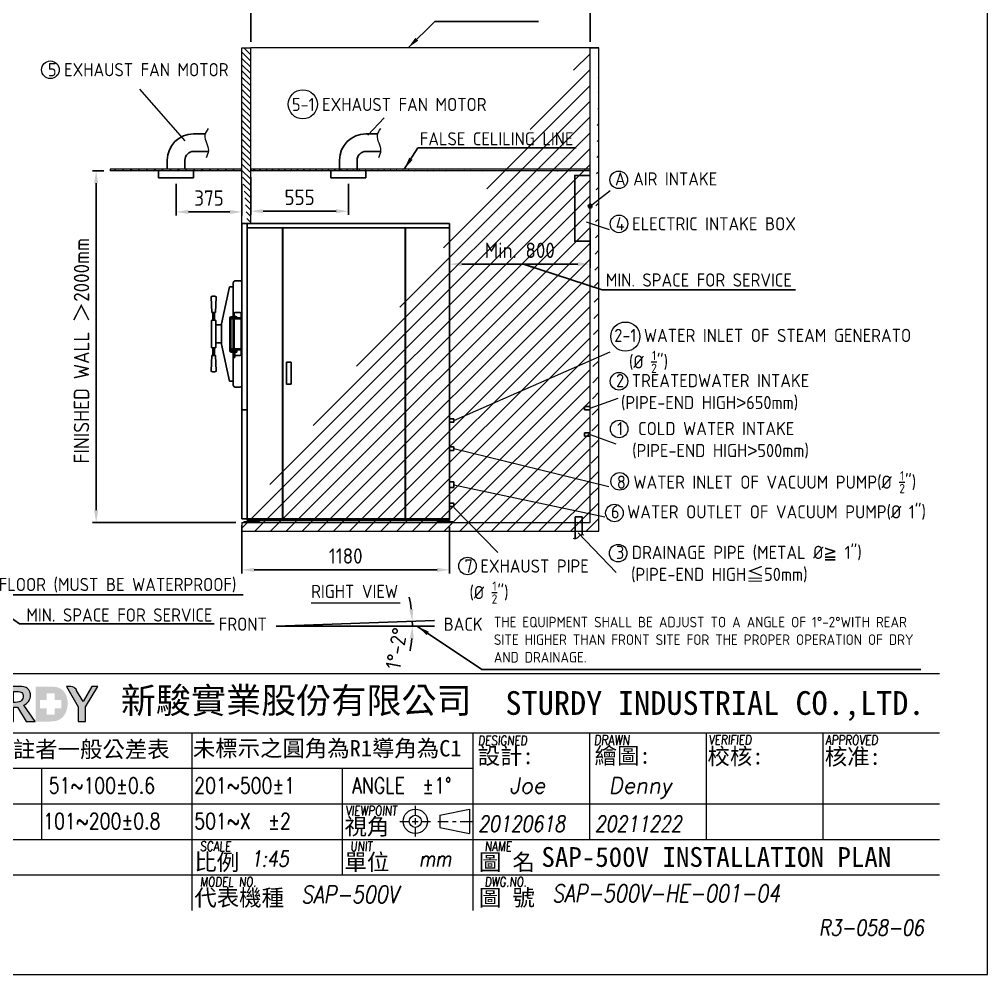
# Model space of a CAD drawing. Header units: millimetres. Extents: x -200897 to -180364, y -23347 to 2725.
# Drawn here: x -185871 to -180364, y -23347 to -17912 of the extents above; entities that cross this region are included whole.
import ezdxf

# ---------------------------------------------------------------- set-up
doc = ezdxf.new("R2010")
doc.units = ezdxf.units.MM
doc.header["$MEASUREMENT"] = 0
doc.linetypes.add('HIDDEN', pattern=[9.525, 6.35, -3.175])
doc.layers.get('0').update_dxf_attribs({"lineweight": 25})
for name, color, linetype, lineweight in [('D', 3, 'Continuous', 13), ('F', 7, 'Continuous', 15), ('H', 2, 'HIDDEN', 15), ('S', 4, 'Continuous', 15), ('T', 4, 'Continuous', 15)]:
    doc.layers.add(name, color=color, linetype=linetype, lineweight=lineweight)
doc.styles.get("Standard").update_dxf_attribs({"font": 'KAIU.TTF'})
doc.styles.add('STU25', font='isocp2.shx')
doc.styles.add('Text', font='romans.shx', dxfattribs={"width": 0.8, "oblique": 10})
doc.dimstyles.new('STU25', dxfattribs={"dimscale": 35, "dimtxt": 2.5, "dimasz": 2, "dimexe": 0.6, "dimexo": 1, "dimgap": 1, "dimtad": 1, "dimdsep": 46, "dimtxsty": 'STU25', "dimcen": 2, "dimazin": 2, "dimtfac": 1, "dimtmove": 0, "dimatfit": 3, "dimfxl": 0, "dimtolj": 1, "dimtzin": 0, "dimarcsym": 0})
doc.dimstyles.new('STU25$7', dxfattribs={"dimscale": 35, "dimtxt": 2.5, "dimasz": 2, "dimexe": 1.25, "dimexo": 0.625, "dimgap": 1, "dimtad": 0, "dimdec": 4, "dimdsep": 46, "dimtxsty": 'STU25', "dimcen": 2.5, "dimazin": 2, "dimtfac": 1, "dimtdec": 4, "dimtmove": 0, "dimatfit": 3, "dimfxl": 0, "dimtolj": 1, "dimtzin": 0, "dimarcsym": 0})

# ---------------------------------------------------------------- blocks, each defined once
blk = doc.blocks.new('*D4')
at = {"layer": 'D', "color": 0, "linetype": 'Continuous', "lineweight": -2}
for start, end in [(7.1806, 12.3613), (0, 2), (349.6387, 354.8194)]:
    blk.add_arc((-184410.5, -21364.6), 774.4, start, end, dxfattribs=at)
at = {"layer": 'D', "color": 0}
for points in [[(-183653.8, -21268.7), (-183630.5, -21266.9), (-183636.5, -21337.6)], [(-183627.6, -21435.1), (-183650.9, -21434), (-183636.1, -21364.6)]]:
    blk.add_solid(points, dxfattribs=at)
at = {"layer": 'Defpoints', "color": 0}
for p in [(-184410.5, -21364.6), (-184410.5, -21364.6), (-183636.3, -21346.6), (-183510.1, -21333.2), (-183509.5, -21364.6)]:
    blk.add_point(p, dxfattribs=at)
at = {"layer": 'D', "color": 0, "insert": (-183726.4, -21491.1), "char_height": 87.5, "attachment_point": 5, "rotation": 79.526, "style": 'STU25'}
blk.add_mtext('1%%D-2%%D', dxfattribs=at)
blk = doc.blocks.new('*D5')
at = {"layer": 'D', "color": 0, "lineweight": -2}
for p, q in [((-185390.1, -18774.5), (-185455.8, -18774.5)), ((-185434.8, -18844.5), (-185434.8, -20704.5)), ((-184640.1, -20774.5), (-185455.8, -20774.5))]:
    blk.add_line(p, q, dxfattribs=at)
at = {"layer": 'D', "color": 0}
for points in [[(-185423.1, -18844.5), (-185446.5, -18844.5), (-185434.8, -18774.5)], [(-185446.5, -20704.5), (-185423.1, -20704.5), (-185434.8, -20774.5)]]:
    blk.add_solid(points, dxfattribs=at)
at = {"layer": 'Defpoints', "color": 0}
for p in [(-185355.1, -18774.5), (-185434.8, -20774.5), (-184605.1, -20774.5)]:
    blk.add_point(p, dxfattribs=at)
at = {"layer": 'D', "color": 0, "insert": (-185561.8, -20439), "char_height": 87.5, "attachment_point": 1, "rotation": 90, "style": 'STU25'}
blk.add_mtext('\\A1;{\\Fisocp2.shx;FINISHED WALL \\f新細明體|b0|i0|c136|p16;＞\\Fisocp2.shx;2000mm}', dxfattribs=at)
blk = doc.blocks.new('*D7')
at = {"layer": 'D', "color": 0, "lineweight": -2}
for p, q in [((-184555.1, -18039.5), (-184555.1, -17705)), ((-184485.1, -17726), (-182695.1, -17726)), ((-182625.1, -18039.5), (-182625.1, -17705))]:
    blk.add_line(p, q, dxfattribs=at)
at = {"layer": 'D', "color": 0}
for points in [[(-184485.1, -17714.3), (-184485.1, -17737.6), (-184555.1, -17726)], [(-182695.1, -17737.6), (-182695.1, -17714.3), (-182625.1, -17726)]]:
    blk.add_solid(points, dxfattribs=at)
at = {"layer": 'Defpoints', "color": 0}
for p in [(-182625.1, -17726), (-184555.1, -18074.5), (-182625.1, -18074.5)]:
    blk.add_point(p, dxfattribs=at)
at = {"layer": 'D', "color": 0, "insert": (-183590.1, -17642.9), "char_height": 87.5, "attachment_point": 5, "style": 'STU25'}
blk.add_mtext('\\A1;{\\Fisocp2.shx;1930(STERILIZE SPACE)}', dxfattribs=at)
blk = doc.blocks.new('*D15')
at = {"layer": 'D', "color": 0, "lineweight": -2}
for p, q in [((-184605.1, -20789.5), (-184605.1, -21065.1)), ((-183425.1, -20798.5), (-183425.1, -21065.1)), ((-184535.1, -21044.1), (-183495.1, -21044.1))]:
    blk.add_line(p, q, dxfattribs=at)
at = {"layer": 'D', "color": 0}
for points in [[(-184535.1, -21032.5), (-184535.1, -21055.8), (-184605.1, -21044.1)], [(-183495.1, -21055.8), (-183495.1, -21032.5), (-183425.1, -21044.1)]]:
    blk.add_solid(points, dxfattribs=at)
at = {"layer": 'Defpoints', "color": 0}
for p in [(-184605.1, -20754.5), (-183425.1, -20763.5), (-183425.1, -21044.1)]:
    blk.add_point(p, dxfattribs=at)
at = {"layer": 'D', "color": 0, "insert": (-184015.1, -20965.4), "char_height": 87.5, "attachment_point": 5, "style": 'STU25'}
blk.add_mtext('\\A1;1180', dxfattribs=at)
blk = doc.blocks.new('*D16')
at = {"layer": 'D', "color": 0, "lineweight": -2}
for p, q in [((-183425.1, -19108.5), (-183425.1, -19326)), ((-182625.1, -19101.4), (-182625.1, -19326)), ((-183355.1, -19305), (-182695.1, -19305))]:
    blk.add_line(p, q, dxfattribs=at)
at = {"layer": 'D', "color": 0}
for points in [[(-183355.1, -19293.4), (-183355.1, -19316.7), (-183425.1, -19305)], [(-182695.1, -19316.7), (-182695.1, -19293.4), (-182625.1, -19305)]]:
    blk.add_solid(points, dxfattribs=at)
at = {"layer": 'Defpoints', "color": 0}
for p in [(-183425.1, -19073.5), (-182625.1, -19066.4), (-182625.1, -19305)]:
    blk.add_point(p, dxfattribs=at)
at = {"layer": 'D', "color": 0, "insert": (-183025.1, -19226.3), "char_height": 87.5, "attachment_point": 5, "style": 'STU25'}
blk.add_mtext('\\A1;{\\Fisocp2.shx;Min. 800}', dxfattribs=at)
blk = doc.blocks.new('*D17')
at = {"layer": 'D', "color": 0, "linetype": 'Continuous', "lineweight": -2}
for p, q in [((-184555.1, -18809.5), (-184555.1, -19024.7)), ((-184000.1, -18848.6), (-184000.1, -19024.7)), ((-184485.1, -19003.7), (-184070.1, -19003.7))]:
    blk.add_line(p, q, dxfattribs=at)
at = {"layer": 'D', "color": 0}
for points in [[(-184485.1, -18992.1), (-184485.1, -19015.4), (-184555.1, -19003.7)], [(-184070.1, -19015.4), (-184070.1, -18992.1), (-184000.1, -19003.7)]]:
    blk.add_solid(points, dxfattribs=at)
at = {"layer": 'Defpoints', "color": 0}
for p in [(-184555.1, -18774.5), (-184000.1, -18813.6), (-184000.1, -19003.7)]:
    blk.add_point(p, dxfattribs=at)
at = {"layer": 'D', "color": 0, "insert": (-184277.6, -18925), "char_height": 87.5, "attachment_point": 5, "style": 'STU25'}
blk.add_mtext('\\A1;555', dxfattribs=at)
blk = doc.blocks.new('*D18')
at = {"layer": 'D', "color": 0, "linetype": 'Continuous', "lineweight": -2}
for p, q in [((-184980.1, -18848.6), (-184980.1, -19028.9)), ((-184605.1, -18848.6), (-184605.1, -19028.9)), ((-184910.1, -19007.9), (-184675.1, -19007.9))]:
    blk.add_line(p, q, dxfattribs=at)
at = {"layer": 'D', "color": 0}
for points in [[(-184910.1, -18996.2), (-184910.1, -19019.5), (-184980.1, -19007.9)], [(-184675.1, -19019.5), (-184675.1, -18996.2), (-184605.1, -19007.9)]]:
    blk.add_solid(points, dxfattribs=at)
at = {"layer": 'Defpoints', "color": 0}
for p in [(-184980.1, -18813.6), (-184605.1, -18813.6), (-184605.1, -19007.9)]:
    blk.add_point(p, dxfattribs=at)
at = {"layer": 'D', "color": 0, "insert": (-184792.6, -18929.1), "char_height": 87.5, "attachment_point": 5, "style": 'STU25'}
blk.add_mtext('\\A1;375', dxfattribs=at)
blk = doc.blocks.new('新駿LOGO')
at = {"layer": 'F'}
h = blk.add_hatch(color=256, dxfattribs=at)
edge = h.paths.add_edge_path()
edge.add_spline(control_points=[(-518.54, -443.62), (-518.54, -443.62), (-518.54, -439.2), (-518.54, -439.2), (-518.54, -439.2), (-516.88, -439.2), (-516.88, -439.2), (-516.55, -439.2), (-516.29, -439.25), (-516.11, -439.33), (-515.93, -439.41), (-515.79, -439.54), (-515.69, -439.72), (-515.59, -439.89), (-515.54, -440.08), (-515.54, -440.3), (-515.54, -440.56), (-515.61, -440.8), (-515.76, -441.03), (-515.91, -441.26), (-516.12, -441.44), (-516.39, -441.56), (-516.39, -441.56), (-514.95, -443.62), (-514.95, -443.62), (-514.95, -443.62), (-516.07, -443.62), (-516.07, -443.62), (-516.07, -443.62), (-517.17, -441.81), (-517.17, -441.81), (-517.17, -441.81), (-517.67, -441.81), (-517.67, -441.81), (-517.67, -441.81), (-517.67, -443.62), (-517.67, -443.62), (-517.67, -443.62), (-518.54, -443.62), (-518.54, -443.62)], knot_values=[0, 0, 0, 0, 1, 1, 1, 2, 2, 2, 3, 3, 3, 4, 4, 4, 5, 5, 5, 6, 6, 6, 7, 7, 7, 8, 8, 8, 9, 9, 9, 10, 10, 10, 11, 11, 11, 12, 12, 12, 13, 13, 13, 13], degree=3, periodic=1)
edge = h.paths.add_edge_path(flags=16)
edge.add_spline(control_points=[(-517.67, -441.21), (-517.67, -441.21), (-517.46, -441.21), (-517.46, -441.21), (-517.08, -441.21), (-516.82, -441.13), (-516.68, -440.96), (-516.53, -440.8), (-516.46, -440.61), (-516.46, -440.4), (-516.46, -440.22), (-516.52, -440.08), (-516.63, -439.97), (-516.75, -439.86), (-516.99, -439.81), (-517.35, -439.81), (-517.35, -439.81), (-517.67, -439.81), (-517.67, -439.81), (-517.67, -439.81), (-517.67, -441.21), (-517.67, -441.21)], knot_values=[0, 0, 0, 0, 1, 1, 1, 2, 2, 2, 3, 3, 3, 4, 4, 4, 5, 5, 5, 6, 6, 6, 7, 7, 7, 7], degree=3, periodic=1)
h = blk.add_hatch(color=256, dxfattribs=at)
edge = h.paths.add_edge_path()
edge.add_spline(control_points=[(-514.87, -443.62), (-514.87, -443.62), (-513.05, -443.62), (-513.05, -443.62)], knot_values=[-9, -9, -9, -9, -8, -8, -8, -8], degree=3, periodic=0)
edge.add_spline(control_points=[(-513.05, -443.62), (-512.51, -443.62), (-512.09, -443.52), (-511.79, -443.32)], knot_values=[-8, -8, -8, -8, -7, -7, -7, -7], degree=3, periodic=0)
edge.add_spline(control_points=[(-511.79, -443.32), (-511.48, -443.12), (-511.25, -442.85), (-511.09, -442.5)], knot_values=[-7, -7, -7, -7, -6, -6, -6, -6], degree=3, periodic=0)
edge.add_spline(control_points=[(-511.09, -442.5), (-510.93, -442.15), (-510.85, -441.76), (-510.85, -441.32)], knot_values=[-6, -6, -6, -6, -5, -5, -5, -5], degree=3, periodic=0)
edge.add_spline(control_points=[(-510.85, -441.32), (-510.85, -440.87), (-510.93, -440.49), (-511.1, -440.17)], knot_values=[-5, -5, -5, -5, -4, -4, -4, -4], degree=3, periodic=0)
edge.add_spline(control_points=[(-511.1, -440.17), (-511.27, -439.85), (-511.49, -439.61), (-511.78, -439.45)], knot_values=[-4, -4, -4, -4, -3, -3, -3, -3], degree=3, periodic=0)
edge.add_spline(control_points=[(-511.78, -439.45), (-512.06, -439.29), (-512.46, -439.2), (-512.97, -439.2)], knot_values=[-3, -3, -3, -3, -2, -2, -2, -2], degree=3, periodic=0)
edge.add_spline(control_points=[(-512.97, -439.2), (-512.97, -439.2), (-514.87, -439.2), (-514.87, -439.2)], knot_values=[-2, -2, -2, -2, -1, -1, -1, -1], degree=3, periodic=0)
edge.add_spline(control_points=[(-514.87, -439.2), (-514.87, -439.2), (-514.87, -443.62), (-514.87, -443.62)], knot_values=[-1, -1, -1, -1, 0, 0, 0, 0], degree=3, periodic=0)
h.paths.add_polyline_path([(-514.34, -441.95), (-514.34, -440.92), (-513.51, -440.92), (-513.51, -440.07), (-512.48, -440.07), (-512.48, -440.92), (-511.64, -440.92), (-511.64, -441.95), (-512.48, -441.95), (-512.48, -442.77), (-513.51, -442.77), (-513.51, -441.95)], flags=16)
h = blk.add_hatch(color=256, dxfattribs=at)
edge = h.paths.add_edge_path()
edge.add_spline(control_points=[(-509.51, -443.62), (-509.51, -443.62), (-509.51, -441.77), (-509.51, -441.77), (-509.51, -441.77), (-511, -439.2), (-511, -439.2), (-511, -439.2), (-510.64, -439.2), (-510.64, -439.2), (-510.64, -439.2), (-510.3, -439.19), (-510.04, -439.32), (-509.79, -439.45), (-509.71, -439.68), (-509.71, -439.68), (-509.71, -439.68), (-508.9, -441.07), (-508.9, -441.07), (-508.9, -441.07), (-507.78, -439.2), (-507.78, -439.2), (-507.78, -439.2), (-507.05, -439.2), (-507.05, -439.2), (-507.05, -439.2), (-508.59, -441.77), (-508.59, -441.77), (-508.59, -441.77), (-508.59, -443.62), (-508.59, -443.62), (-508.59, -443.62), (-509.51, -443.62), (-509.51, -443.62)], knot_values=[0, 0, 0, 0, 1, 1, 1, 2, 2, 2, 3, 3, 3, 4, 4, 4, 5, 5, 5, 6, 6, 6, 7, 7, 7, 8, 8, 8, 9, 9, 9, 10, 10, 10, 11, 11, 11, 11], degree=3, periodic=1)
at = {"layer": 'F', "lineweight": 0}
for points, knots in [([(-518.54, -443.62), (-518.54, -443.62), (-518.54, -439.2), (-518.54, -439.2), (-518.54, -439.2), (-516.88, -439.2), (-516.88, -439.2), (-516.55, -439.2), (-516.29, -439.25), (-516.11, -439.33), (-515.93, -439.41), (-515.79, -439.54), (-515.69, -439.72), (-515.59, -439.89), (-515.54, -440.08), (-515.54, -440.3), (-515.54, -440.56), (-515.61, -440.8), (-515.76, -441.03), (-515.91, -441.26), (-516.12, -441.44), (-516.39, -441.56), (-516.39, -441.56), (-514.95, -443.62), (-514.95, -443.62), (-514.95, -443.62), (-516.07, -443.62), (-516.07, -443.62), (-516.07, -443.62), (-517.17, -441.81), (-517.17, -441.81), (-517.17, -441.81), (-517.67, -441.81), (-517.67, -441.81), (-517.67, -441.81), (-517.67, -443.62), (-517.67, -443.62), (-517.67, -443.62), (-518.54, -443.62), (-518.54, -443.62)], [0, 0, 0, 0, 1, 1, 1, 2, 2, 2, 3, 3, 3, 4, 4, 4, 5, 5, 5, 6, 6, 6, 7, 7, 7, 8, 8, 8, 9, 9, 9, 10, 10, 10, 11, 11, 11, 12, 12, 12, 13, 13, 13, 13]), ([(-509.51, -443.62), (-509.51, -443.62), (-509.51, -441.77), (-509.51, -441.77), (-509.51, -441.77), (-511, -439.2), (-511, -439.2), (-511, -439.2), (-510.64, -439.2), (-510.64, -439.2), (-510.64, -439.2), (-510.3, -439.19), (-510.04, -439.32), (-509.79, -439.45), (-509.71, -439.68), (-509.71, -439.68), (-509.71, -439.68), (-508.9, -441.07), (-508.9, -441.07), (-508.9, -441.07), (-507.78, -439.2), (-507.78, -439.2), (-507.78, -439.2), (-507.05, -439.2), (-507.05, -439.2), (-507.05, -439.2), (-508.59, -441.77), (-508.59, -441.77), (-508.59, -441.77), (-508.59, -443.62), (-508.59, -443.62), (-508.59, -443.62), (-509.51, -443.62), (-509.51, -443.62)], [0, 0, 0, 0, 1, 1, 1, 2, 2, 2, 3, 3, 3, 4, 4, 4, 5, 5, 5, 6, 6, 6, 7, 7, 7, 8, 8, 8, 9, 9, 9, 10, 10, 10, 11, 11, 11, 11]), ([(-517.67, -441.21), (-517.67, -441.21), (-517.46, -441.21), (-517.46, -441.21), (-517.08, -441.21), (-516.82, -441.13), (-516.68, -440.96), (-516.53, -440.8), (-516.46, -440.61), (-516.46, -440.4), (-516.46, -440.22), (-516.52, -440.08), (-516.63, -439.97), (-516.75, -439.86), (-516.99, -439.81), (-517.35, -439.81), (-517.35, -439.81), (-517.67, -439.81), (-517.67, -439.81), (-517.67, -439.81), (-517.67, -441.21), (-517.67, -441.21)], [0, 0, 0, 0, 1, 1, 1, 2, 2, 2, 3, 3, 3, 4, 4, 4, 5, 5, 5, 6, 6, 6, 7, 7, 7, 7])]:
    blk.add_open_spline(points, degree=3, knots=knots, dxfattribs=at)
at = {"attachment_point": 1, "style": 'STU25'}
for s, insert, char_height in [('{\\f標楷體|b0|i0|c136|p65;新駿實業股份有限公司}', (-504.12, -439.33), 3.25), ('{\\f標楷體|b0|i0|c136|p65;STURDY\\H0.9667x; \\H1.034x;INDUSTRIAL CO.,LTD.}', (-455.51, -439.78), 3)]:
    blk.add_mtext(s, dxfattribs=dict(at, insert=insert, char_height=char_height))
blk = doc.blocks.new('H421')
at = {"layer": 'F', "color": 7}
for p, q in [((155.91, 38.09), (286.91, 38.09)), ((211.36, 38.09), (286.91, 38.09)), ((155.91, 30.59), (286.91, 30.59)), ((192.41, 30.59), (192.41, 17.09)), ((242.66, 30.59), (242.66, 17.09)), ((257.41, 30.59), (257.41, 17.09)), ((272.16, 30.59), (272.16, 17.09)), ((155.91, 26.09), (227.91, 26.09)), ((173.41, 26.09), (173.41, 17.09)), ((211.41, 26.09), (211.41, 17.09)), ((155.91, 21.59), (286.91, 21.59)), ((214.91, 21.59), (286.91, 21.59)), ((227.91, 21.59), (286.91, 21.59)), ((155.91, 17.09), (286.91, 17.09)), ((211.41, 17.09), (211.41, 12.59)), ((227.91, 17.09), (227.91, 8.09)), ((286.91, 12.59), (155.91, 12.59))]:
    blk.add_line(p, q, dxfattribs=at)
at = {"layer": 'F'}
for p, q in [((227.91, 30.59), (227.91, 17.09)), ((192.41, 17.09), (192.41, 8.09))]:
    blk.add_line(p, q, dxfattribs=at)
at = {"layer": 'F', "color": 0}
for p, q in [((220.66, 21.32), (220.66, 20.14)), ((223.77, 20.14), (227.5, 20.92)), ((227.5, 20.92), (227.5, 17.84)), ((220.66, 19.77), (220.66, 19)), ((223.77, 20.14), (223.77, 18.62)), ((218.72, 19.38), (219.89, 19.38)), ((220.27, 19.38), (221.04, 19.38)), ((220.66, 18.62), (220.66, 17.45)), ((221.42, 19.38), (222.57, 19.38)), ((223.49, 19.38), (224.81, 19.38)), ((223.77, 18.62), (227.5, 17.84)), ((225.34, 19.38), (225.81, 19.38)), ((226.31, 19.38), (228.03, 19.38))]:
    blk.add_line(p, q, dxfattribs=at)
for radius in [1.54, 0.762]:
    blk.add_circle((220.66, 19.38), radius, dxfattribs=at)
blk.add_blockref('新駿LOGO', (687.56, 475.62))
at = {"layer": 'F', "lineweight": -3}
for s, height, p in [('未標註者一般公差表', 2.076, (164.12, 27.45)), ('未標示之圓角為R1導角為C1', 2.0757, (192.54, 27.58)), ('設計:', 2.076, (228.54, 26.61)), ('繪圖:', 2.076, (243.32, 26.66)), ('校核:', 2.076, (257.59, 26.57)), ('核准:', 2.076, (272.41, 26.52)), ('視角', 2.076, (211.71, 17.69)), ('比例', 2.076, (192.73, 13.19)), ('單位', 2.076, (211.71, 13.19)), ('圖 名', 2.076, (228.7, 13.19)), ('代表機種', 2.076, (192.73, 8.69)), ('圖 號', 2.076, (228.7, 8.69))]:
    blk.add_text(s, height=height, dxfattribs=at).set_placement(p)
at = {"layer": 'F', "color": 1, "lineweight": 15, "style": 'Text', "oblique": 5, "width": 0.8}
for s, height, p in [('DESIGNED', 1.2, (228.57, 29.01)), ('DRAWN', 1.245, (243.23, 29.03)), ('VERIFIED', 1.2, (257.72, 29.09)), ('APPROVED', 1.2, (272.5, 29.06)), ('VIEWPOINT', 1.2, (211.83, 20.13)), ('SCALE', 1.2, (193.44, 15.63)), ('UNIT', 1.2, (212.42, 15.63)), ('NAME', 1.2, (229.41, 15.63)), ('MODEL NO.', 1.2, (193.44, 11.13)), ('DWG.NO.', 1.2, (229.41, 11.13))]:
    blk.add_text(s, height=height, dxfattribs=at).set_placement(p)
at = {"layer": 'F', "lineweight": 20, "style": 'Text', "width": 0.8}
for s, p in [('51~100±0.6', (174.32, 22.91)), ('201~500±1', (192.72, 22.91)), ('ANGLE  ±1%%D', (212.68, 22.91)), ('101~200±0.8', (173.63, 18.41)), ('501~X  ±2', (192.72, 18.41))]:
    blk.add_text(s, height=2, dxfattribs=at).set_placement(p)

msp = doc.modelspace()

# ---------------------------------------------------------------- hatches: boundary and pattern name
msp.add_hatch(color=256).paths.add_polyline_path([(-182614.385, -18974.489, 1), (-182635.907, -18974.489, 1)])
at = {"layer": 'H', "ltscale": 5}
h = msp.add_hatch(dxfattribs=at)
h.set_pattern_fill('ANSI31', color=256, scale=20, style=0)
h.set_pattern_definition([(45, (46608.22, -1258.2), (-44.90128, 44.90128), [])])
h.paths.add_polyline_path([(-182625.146, -18074.489), (-182575.146, -18074.489)], flags=16)
h.paths.add_polyline_path([(-182625.146, -18074.489), (-182575.146, -18074.489)], flags=16)
h.paths.add_polyline_path([(-182625.146, -18074.489), (-182575.146, -18074.489)], flags=0)
h.paths.add_polyline_path([(-182625.146, -18074.489), (-182575.146, -18074.489)], flags=0)
h.paths.add_polyline_path([(-182625.146, -18074.489), (-182575.146, -18074.489)], flags=0)
h.paths.add_polyline_path([(-182625.146, -18074.489), (-182575.146, -18074.489)], flags=0)
h.paths.add_polyline_path([(-182625.146, -18074.489), (-182575.146, -18074.489)], flags=0)
h.paths.add_polyline_path([(-182625.146, -18074.489), (-182575.146, -18074.489)], flags=0)
h.paths.add_polyline_path([(-182625.146, -18074.489), (-182575.146, -18074.489)], flags=0)
h.paths.add_polyline_path([(-182625.146, -18074.489), (-182575.146, -18074.489)], flags=0)
h.paths.add_polyline_path([(-182625.146, -18074.489), (-182575.146, -18074.489)], flags=0)
h.paths.add_polyline_path([(-182625.146, -18074.489), (-182575.146, -18074.489)], flags=0)
h.paths.add_polyline_path([(-182625.146, -18074.489), (-182575.146, -18074.489)], flags=0)
h.paths.add_polyline_path([(-182625.146, -18074.489), (-182575.146, -18074.489)], flags=0)
h.paths.add_polyline_path([(-182625.146, -18074.489), (-182575.146, -18074.489)], flags=0)
h.paths.add_polyline_path([(-182625.146, -18074.489), (-182575.146, -18074.489)], flags=0)
h.paths.add_polyline_path([(-182625.146, -18074.489), (-182575.146, -18074.489)], flags=0)
h.paths.add_polyline_path([(-182625.146, -18074.489), (-182575.146, -18074.489)], flags=0)
h.paths.add_polyline_path([(-182625.146, -18074.489), (-182575.146, -18074.489)], flags=0)
h.paths.add_polyline_path([(-182625.146, -18074.489), (-182575.146, -18074.489)], flags=0)
h.paths.add_polyline_path([(-182625.146, -18074.489), (-182575.146, -18074.489)], flags=0)
h.paths.add_polyline_path([(-182625.146, -18074.489), (-182575.146, -18074.489)], flags=0)
edge = h.paths.add_edge_path()
edge.add_line((-182575.146, -20824.489), (-182575.146, -18074.489))
edge.add_line((-182625.146, -20774.489), (-182625.146, -18074.489))
edge.add_line((-184605.146, -20824.489), (-182575.146, -20824.489))
edge.add_line((-184605.146, -20774.489), (-182625.146, -20774.489))
edge.add_line((-184605.146, -20774.489), (-184605.146, -20824.489))
h = msp.add_hatch(dxfattribs=at)
h.set_pattern_fill('ANSI31', color=256, scale=200, angle=90, style=0)
h.set_pattern_definition([(135, (30034.498, -454.638), (-17.6776695, -17.6776695), [])])
h.paths.add_polyline_path([(-184605.146, -18074.489), (-184555.146, -18074.489), (-184555.146, -19073.489), (-184605.146, -19073.489)])
h.paths.add_polyline_path([(-184605.146, -18074.489), (-184555.146, -18074.489)], flags=16)
h.paths.add_polyline_path([(-184605.146, -18074.489), (-184555.146, -18074.489)], flags=16)
h.paths.add_polyline_path([(-184605.146, -18074.489), (-184555.146, -18074.489)], flags=0)
h.paths.add_polyline_path([(-184605.146, -18074.489), (-184555.146, -18074.489)], flags=0)
edge = h.paths.add_edge_path(flags=16)
edge.add_line((-184605.146, -19073.489), (-184575.146, -19073.489))
edge.add_line((-184605.146, -18774.489), (-184605.146, -18764.489))
at = {"layer": 'H'}
h = msp.add_hatch(dxfattribs=at)
h.set_pattern_fill('ANSI31', color=256, scale=10, style=0)
h.set_pattern_definition([(45, (29771.713, -158.56), (-22.4506403, 22.4506403), [])])
h.paths.add_polyline_path([(-184605.146, -18764.489), (-185355.146, -18764.489), (-185355.146, -18774.489), (-184605.146, -18774.489)])
h = msp.add_hatch(dxfattribs=at)
h.set_pattern_fill('ANSI31', color=256, scale=200, style=0)
h.set_pattern_definition([(45, (30034.498, -454.638), (-17.6776695, 17.6776695), [])])
h.paths.add_polyline_path([(-182625.146, -18775.105), (-182625.146, -18764.489)])
h.paths.add_polyline_path([(-182625.146, -18775.105), (-182625.146, -18764.489)], flags=16)
h.paths.add_polyline_path([(-182625.146, -18775.105), (-182625.146, -18764.489)], flags=0)
edge = h.paths.add_edge_path()
edge.add_line((-182625.146, -18764.489), (-184555.146, -18764.489))
edge.add_line((-182625.146, -18774.489), (-184555.146, -18774.489))
edge.add_line((-184555.146, -18764.489), (-184555.146, -18774.489))

# ---------------------------------------------------------------- linework, layer by layer
at = {"linetype": 'Continuous'}
for p, q in [((-184880.146, -18563.741), (-184814.226, -18563.741)), ((-183900.146, -18563.741), (-183834.226, -18563.741)), ((-184880.146, -18663.741), (-184796.852, -18663.741)), ((-183900.146, -18663.741), (-183816.852, -18663.741)), ((-185030.146, -18764.489), (-185030.146, -18713.741)), ((-184930.146, -18764.489), (-184930.146, -18713.741)), ((-184050.146, -18774.489), (-184050.146, -18713.741)), ((-183950.146, -18774.489), (-183950.146, -18713.741)), ((-185080.146, -18774.489), (-185080.146, -18813.633)), ((-184880.146, -18774.489), (-184880.146, -18813.633)), ((-184100.146, -18774.489), (-184100.146, -18813.633)), ((-183900.146, -18774.489), (-183900.146, -18813.633)), ((-185080.146, -18813.633), (-184880.146, -18813.633)), ((-184100.146, -18813.633), (-183900.146, -18813.633)), ((-184776.646, -19580.002), (-184781.146, -19493.002)), ((-184751.146, -19493.002), (-184755.646, -19580.002)), ((-184755.646, -19580.002), (-184776.646, -19580.002)), ((-184770.896, -19580.002), (-184770.896, -19623.239)), ((-184761.396, -19623.239), (-184761.396, -19580.002)), ((-184667.146, -19604.989), (-184635.146, -19604.989)), ((-184656.113, -19600.953), (-184656.655, -19601.495)), ((-184656.655, -19604.447), (-184656.655, -19601.495)), ((-184656.655, -19604.447), (-184656.113, -19604.989)), ((-184656.113, -19600.953), (-184642.179, -19600.953)), ((-184656.113, -19604.989), (-184642.179, -19604.989)), ((-184642.179, -19600.953), (-184641.637, -19601.495)), ((-184641.637, -19604.447), (-184642.179, -19604.989)), ((-184641.637, -19604.447), (-184641.637, -19601.495)), ((-184635.146, -19604.989), (-184635.146, -19610.989)), ((-184776.146, -19623.239), (-184777.646, -19624.739)), ((-184777.646, -19624.739), (-184777.646, -19779.239)), ((-184776.146, -19623.239), (-184756.146, -19623.239)), ((-184756.146, -19623.239), (-184754.646, -19624.739)), ((-184754.646, -19624.739), (-184754.646, -19656.989)), ((-184754.646, -19656.989), (-184753.646, -19656.989)), ((-184753.646, -19651.489), (-184752.646, -19650.489)), ((-184753.646, -19752.489), (-184753.646, -19651.489)), ((-184752.646, -19650.489), (-184722.146, -19650.489)), ((-184675.146, -19796.989), (-184675.146, -19612.989)), ((-184635.146, -19610.989), (-184666.94, -19610.989)), ((-184753.646, -19746.989), (-184754.646, -19746.989)), ((-184754.646, -19779.239), (-184754.646, -19746.989)), ((-184754.646, -19746.989), (-184753.646, -19746.989)), ((-184752.646, -19753.489), (-184753.646, -19752.489)), ((-184722.146, -19753.489), (-184752.646, -19753.489)), ((-184776.646, -19823.977), (-184781.146, -19910.977)), ((-184776.146, -19780.739), (-184777.646, -19779.239)), ((-184755.646, -19823.977), (-184776.646, -19823.977)), ((-184756.146, -19780.739), (-184776.146, -19780.739)), ((-184770.896, -19823.977), (-184770.896, -19780.739)), ((-184761.396, -19780.739), (-184761.396, -19823.977)), ((-184756.146, -19780.739), (-184754.646, -19779.239)), ((-184751.146, -19910.977), (-184755.646, -19823.977)), ((-184635.146, -19804.989), (-184667.146, -19804.989)), ((-184635.146, -19798.989), (-184666.94, -19798.989)), ((-184652.572, -19831.926), (-184652.572, -19804.989)), ((-184645.72, -19831.926), (-184645.72, -19804.989)), ((-184635.146, -19798.989), (-184635.146, -19804.989)), ((-184652.03, -19835.953), (-184652.572, -19831.926)), ((-184652.03, -19835.953), (-184649.146, -19835.953)), ((-184646.262, -19835.953), (-184649.146, -19835.953)), ((-184646.262, -19835.953), (-184645.72, -19831.926)), ((-182657.521, -20114.489), (-182625.146, -20114.489)), ((-182657.521, -20114.489), (-182657.521, -20134.489)), ((-182657.521, -20134.489), (-182625.146, -20134.489)), ((-182657.521, -20264.489), (-182657.521, -20284.489)), ((-182657.521, -20264.489), (-182625.146, -20264.489)), ((-182657.521, -20284.489), (-182625.146, -20284.489)), ((-182670.146, -20742.114), (-182710.146, -20742.114)), ((-182710.146, -20742.114), (-182710.146, -20865.371)), ((-182670.146, -20742.114), (-182670.146, -20843.538)), ((-184594.646, -20771.489), (-184594.646, -20774.489)), ((-184505.646, -20771.489), (-184594.646, -20771.489)), ((-184594.646, -20774.489), (-184505.646, -20774.489)), ((-184560.538, -20763.489), (-184560.538, -20771.489)), ((-184555.342, -20763.489), (-184555.342, -20771.489)), ((-184544.95, -20763.489), (-184544.95, -20771.489)), ((-184539.754, -20771.489), (-184539.754, -20763.489)), ((-184536.857, -20771.489), (-184539.754, -20768.593)), ((-184505.646, -20774.489), (-184505.646, -20771.489)), ((-183494.646, -20771.489), (-183494.646, -20774.489)), ((-183405.646, -20771.489), (-183494.646, -20771.489)), ((-183494.646, -20774.489), (-183405.646, -20774.489)), ((-183460.538, -20763.489), (-183460.538, -20771.489)), ((-183455.342, -20763.489), (-183455.342, -20771.489)), ((-183444.95, -20763.489), (-183444.95, -20771.489)), ((-183439.754, -20771.489), (-183439.754, -20763.489)), ((-183436.857, -20771.489), (-183439.754, -20768.593)), ((-183405.646, -20774.489), (-183405.646, -20771.489)), ((-184410.508, -21364.601), (-183510.057, -21333.157)), ((-184410.508, -21364.601), (-183509.508, -21364.601))]:
    msp.add_line(p, q, dxfattribs=at)
for p, q in [((-184605.146, -20753.489), (-184605.146, -19073.489)), ((-184605.146, -19073.489), (-184575.146, -19073.489)), ((-184575.146, -20753.489), (-184575.146, -19073.489)), ((-184575.146, -19073.489), (-183425.146, -19073.489)), ((-184375.146, -19098.489), (-184575.146, -19098.489)), ((-184375.146, -19098.489), (-184375.146, -20753.489)), ((-184373.646, -19098.489), (-184373.646, -20753.489)), ((-184373.646, -19098.489), (-183676.646, -19098.489)), ((-183676.646, -19098.489), (-183676.646, -20753.489)), ((-183675.146, -20753.489), (-183675.146, -19098.489)), ((-183675.146, -19098.489), (-183425.146, -19098.489)), ((-183425.146, -19073.489), (-183425.146, -19098.489)), ((-183425.146, -20763.489), (-183425.146, -19098.489)), ((-184676.346, -19433.289), (-184722.146, -19644.489)), ((-184676.346, -19433.289), (-184655.146, -19433.289)), ((-184655.146, -19600.953), (-184655.146, -19411.489)), ((-184617.146, -19399.489), (-184643.146, -19399.489)), ((-184650.146, -19584.78), (-184650.146, -19600.953)), ((-184645.146, -19579.78), (-184615.146, -19579.78)), ((-184610.146, -19584.78), (-184610.146, -19819.198)), ((-184722.146, -19759.489), (-184722.146, -19644.489)), ((-184668.94, -19796.989), (-184668.94, -19612.989)), ((-184655.146, -19786.989), (-184655.146, -19616.989)), ((-184650.146, -19616.989), (-184650.146, -19786.989)), ((-184676.346, -19970.689), (-184722.146, -19759.489)), ((-184655.146, -19992.489), (-184655.146, -19804.989)), ((-184650.146, -19792.989), (-184650.146, -19798.989)), ((-184645.146, -19824.198), (-184615.146, -19824.198)), ((-184351.646, -19863.489), (-184324.646, -19863.489)), ((-184351.646, -19988.489), (-184351.646, -19863.489)), ((-184324.646, -19863.489), (-184324.646, -19988.489)), ((-184655.146, -19970.689), (-184676.346, -19970.689)), ((-184324.646, -19988.489), (-184351.646, -19988.489)), ((-184643.146, -20004.489), (-184617.146, -20004.489)), ((-184575.146, -20133.489), (-184605.146, -20133.489)), ((-183425.146, -20184.489), (-183400.146, -20184.489)), ((-183425.146, -20204.489), (-183400.146, -20204.489)), ((-183400.146, -20204.489), (-183400.146, -20184.489)), ((-183425.146, -20344.489), (-183400.146, -20344.489)), ((-183425.146, -20364.489), (-183400.146, -20364.489)), ((-183400.146, -20364.489), (-183400.146, -20344.489)), ((-183425.146, -20543.489), (-183400.146, -20543.489)), ((-183425.146, -20575.489), (-183400.146, -20575.489)), ((-183400.146, -20575.489), (-183400.146, -20543.489)), ((-183425.146, -20664.489), (-183400.146, -20664.489)), ((-183425.146, -20684.489), (-183400.146, -20684.489)), ((-183400.146, -20684.489), (-183400.146, -20664.489)), ((-184575.146, -20753.489), (-184605.146, -20753.489)), ((-184375.146, -20753.489), (-184575.146, -20753.489)), ((-184575.146, -20763.489), (-184575.146, -20753.489)), ((-184373.646, -20753.489), (-183676.646, -20753.489)), ((-183675.146, -20753.489), (-183425.146, -20753.489)), ((-184575.146, -20763.489), (-183425.146, -20763.489)), ((-184575.146, -20763.489), (-184570.146, -20763.489))]:
    msp.add_line(p, q)
msp.add_lwpolyline([(-182625.146, -18800.62), (-182712.732, -18800.62), (-182712.732, -19174.489), (-182625.146, -19174.489)], dxfattribs=at)
for points in [[(-184610.146, -19610.989), (-184610.146, -19616.989), (-184665.146, -19616.989), (-184665.146, -19610.989)], [(-184610.146, -19792.989), (-184610.146, -19786.989), (-184665.146, -19786.989), (-184665.146, -19792.989)]]:
    msp.add_lwpolyline(points, close=True)
msp.add_circle((-182625.146, -18974.489), 10.761)
for centre, radius, start, end in [((-184880.146, -18713.741), 150, 90, 180), ((-183900.146, -18713.741), 150, 90, 180), ((-184880.146, -18713.741), 50, 90, 180), ((-183900.146, -18713.741), 50, 90, 180), ((-184776.139, -19493.002), 5.007, 101.352885, 180), ((-184766.146, -19542.774), 55.773, 78.647115, 101.352885), ((-184756.153, -19493.002), 5.007, 354.078128, 78.647115), ((-184667.146, -19612.989), 8, 90, 180), ((-184667.146, -19796.989), 8, 180, 270), ((-184776.139, -19910.977), 5.007, 180, 258.647115), ((-184766.146, -19861.204), 55.773, 258.647115, 281.352885), ((-184756.153, -19910.977), 5.007, 281.352885, 5.921872)]:
    msp.add_arc(centre, radius, start, end, dxfattribs=at)
for centre, radius, start, end in [((-184643.146, -19411.489), 12, 90, 180), ((-184617.146, -19411.489), 12, 0, 90), ((-184645.146, -19584.78), 5, 90, 180), ((-184615.146, -19584.78), 5, 0, 90), ((-184666.94, -19612.989), 2, 90, 180), ((-184666.94, -19796.989), 2, 180, 270), ((-184645.146, -19819.198), 5, 263.413435, 270), ((-184615.146, -19819.198), 5, 270, 0), ((-184643.146, -19992.489), 12, 180, 270), ((-184617.146, -19992.489), 12, 270, 0)]:
    msp.add_arc(centre, radius, start, end)
at = {"layer": 'D'}
for p, q in [((-184927.434, -18604.324), (-185185.271, -18308.921)), ((-182625.146, -18974.489), (-182511.067, -18886.156)), ((-182647.579, -19064.808), (-182515.866, -19108.129)), ((-183400.146, -20194.489), (-182511.426, -19804.713)), ((-182625.146, -20124.489), (-182465.482, -20066.662)), ((-182625.146, -20274.489), (-182478.811, -20327.945)), ((-183400.146, -20354.489), (-182517.978, -20569)), ((-183400.146, -20559.489), (-182542.213, -20743.105)), ((-183400.146, -20689.489), (-183150.215, -20945.196)), ((-182693.677, -20833.318), (-182477.71, -21058.663)), ((-184210.879, -21231.451), (-183704.677, -21231.451))]:
    msp.add_line(p, q, dxfattribs=at)
at = {"layer": 'D', "linetype": 'Continuous'}
msp.add_line((-183889.796, -18571.692), (-183796.726, -18472.13), dxfattribs=at)
at = {"layer": 'D'}
for centre, radius in [((-185694.845, -18199.147), 50), ((-184259.438, -18395.654), 82.93), ((-182462.088, -18825.084), 50), ((-182460.978, -19075.886), 50), ((-182424.465, -19717.013), 82.93), ((-182460.934, -19971.239), 50), ((-182459.596, -20242.746), 50), ((-182457.22, -20540.762), 50), ((-182486.601, -20720.677), 50), ((-182465.367, -20949.136), 50), ((-183322.315, -21022.231), 50)]:
    msp.add_circle(centre, radius, dxfattribs=at)
for points in [[(-184797.911, -18534.164), (-184816.173, -18572.069), (-184796.507, -18658.406), (-184809.15, -18700.523)], [(-183817.911, -18534.164), (-183836.173, -18572.069), (-183816.507, -18658.406), (-183829.15, -18700.523)], [(-182720.81, -20864.231), (-182702.481, -20864.231), (-182676.075, -20844.362), (-182660.853, -20844.362)]]:
    msp.add_spline(points, degree=3, dxfattribs=at)
at = {"layer": 'F', "color": 6}
msp.add_lwpolyline([(-193548.925, -14076.886), (-193548.925, -23346.886), (-180363.925, -23346.886), (-180363.925, -14076.886)], close=True, dxfattribs=at)
msp.add_lwpolyline([(-193548.925, -14076.886), (-193548.925, -23346.886), (-180363.925, -23346.886), (-180363.925, -14076.886)], close=True, dxfattribs=at)
at = {"layer": 'H'}
for p, q in [((-184555.146, -18764.489), (-184555.146, -18774.489)), ((-182625.146, -18775.105), (-182625.146, -18764.489))]:
    msp.add_line(p, q, dxfattribs=at)
at = {"layer": 'S', "linetype": 'Continuous'}
for p, q in [((-184605.146, -19073.489), (-184605.146, -18074.489)), ((-184605.146, -18074.489), (-184555.146, -18074.489)), ((-184555.146, -19073.489), (-184555.146, -18074.489)), ((-182625.146, -18074.489), (-184555.146, -18074.489)), ((-182625.146, -20774.489), (-182625.146, -18074.489)), ((-182575.146, -18074.489), (-182625.146, -18074.489)), ((-182575.146, -20824.489), (-182575.146, -18074.489)), ((-184605.146, -18764.489), (-185355.146, -18764.489)), ((-184605.146, -18774.489), (-185355.146, -18774.489)), ((-182625.146, -18764.489), (-184555.146, -18764.489)), ((-182625.146, -18774.489), (-184555.146, -18774.489)), ((-184605.146, -20774.489), (-182625.146, -20774.489)), ((-184605.146, -20824.489), (-182575.146, -20824.489))]:
    msp.add_line(p, q, dxfattribs=at)
at = {"layer": 'S'}
for p, q in [((-184605.146, -18074.489), (-184555.146, -18074.489)), ((-182625.146, -18074.489), (-182575.146, -18074.489)), ((-185355.146, -18764.489), (-185355.146, -18774.489)), ((-184605.146, -18774.489), (-184605.146, -18764.489)), ((-182625.146, -18775.105), (-182625.146, -18764.489)), ((-184605.146, -20774.489), (-184605.146, -20824.489))]:
    msp.add_line(p, q, dxfattribs=at)

# ---------------------------------------------------------------- block references
at = {"xscale": 45, "yscale": 45, "zscale": 45}
msp.add_blockref('H421', (-193548.925, -23346.886), dxfattribs=at)

# ---------------------------------------------------------------- texts
at = {"layer": 'D', "color": 4}
msp.add_text('SAP-500V INSTALLATION PLAN', height=112.5, dxfattribs=at).set_placement((-182902.009, -22733.852))
at = {"layer": 'D', "color": 11, "attachment_point": 1}
for s, insert, char_height in [('{\\Fisocp2.shx;\\C3;5 EXHAUST FAN MOTOR}', (-185708.858, -18161.197), 75), ('{\\Fisocp2.shx;\\C3;5-1 EXHAUST FAN MOTOR}', (-184321.074, -18359.037), 75), ('{\\Fisocp2.shx;\\C3;FALSE CELILING LINE}', (-183593.662, -18554.455), 75), ('{\\Fisocp2.shx;\\C3;A AIR INTAKE}', (-182483.804, -18782.441), 75), ('{\\Fisocp2.shx;\\C3;4 ELECTRIC INTAKE BOX}', (-182479.248, -19038.05), 75), ('{\\Fisocp2.shx;\\C3;MIN. SPACE FOR SERVICE}', (-182535.728, -19357.701), 75), ('\\A1;{\\Fisocp3.shx;\\C3;2\\Fisocp2.shx;-1\\Fisocp3.shx; \\Fisocp2.shx;WATER INLET OF STEAM GENERATO\\P\\f???|b0|i0|c0|p65;   \\Fisocp2.shx;(%%C \\H0.7x;\\S1/2;\\H1.429x;")}', (-182487.589, -19672.975), 75), ('{\\Fisocp2.shx;\\C3;2 TREATEDWATER INTAKE\\P\\f???|b0|i0|c0|p65; \\Fisocp2.shx;(PIPE-END HIGH\\f新細明體|b0|i0|c136|p18;>\\Fisocp2.shx;650mm)}', (-182477.316, -19929.857), 75), ('{\\Fisocp2.shx;\\C3;1  COLD WATER INTAKE\\P  (PIPE-END HIGH\\f新細明體|b0|i0|c136|p18;>\\Fisocp2.shx;500mm)}', (-182471.581, -20202.746), 75), ('\\A1;{\\Fisocp2.shx;\\C3;8 WATER INLET OF VACUUM PUMP(%%C \\H0.7x;\\S1/2;\\H1.429x;")}', (-182472.915, -20482.177), 75), ('{\\Fisocp2.shx;\\C3;6 WATER OUTLET OF VACUUM PUMP(%%C 1")}', (-182506.408, -20676.608), 75), ('{\\Fisocp2.shx;\\C3;3 DRAINAGE PIPE (METAL %%C\\f新細明體|b0|i0|c136|p18;≧\\Fisocp2.shx; 1")\\P  (PIPE-END HIGH\\f標楷體|b0|i0|c136|p65;≦\\Fisocp2.shx;50mm)}', (-182477.818, -20907.337), 75), ('\\A1;{\\Fisocp2.shx;\\C3;7 EXHAUST PIPE\\P\\f???|b0|i0|c0|p65; \\Fisocp2.shx;(%%C \\H0.7x;\\S1/2;\\H1.429x;")}', (-183339.211, -20985.175), 75), ('{\\Fisocp2.shx;\\C3;FLOOR (MUST BE WATERPROOF)}', (-185988.492, -21089.864), 75), ('{\\Fisocp2.shx;RIGHT VIEW}', (-184211.904, -21129.137), 75), ('{\\Fisocp2.shx;\\C3;MIN. SPACE FOR SERVICE}', (-185831.65, -21263.451), 75), ('{\\Fisocp2.shx;\\C3;THE EQUIPMENT SHALL BE ADJUST TO A ANGLE OF 1%%d-2%%dWITH REAR \\PSITE HIGHER THAN FRONT SITE FOR THE PROPER OPERATION OF DRY \\PAND DRAINAGE.}', (-183172.406, -21311.257), 60)]:
    msp.add_mtext(s, dxfattribs=dict(at, insert=insert, char_height=char_height))
at = {"layer": 'D', "linetype": 'Continuous', "char_height": 75, "width": 218.181, "attachment_point": 1}
for s, insert in [('{\\Fisocp2.shx;FRONT}', (-184736.727, -21315.475)), ('{\\Fisocp2.shx;BACK}', (-183458.203, -21315.926))]:
    msp.add_mtext(s, dxfattribs=dict(at, insert=insert))
at = {"layer": 'T', "lineweight": 20, "style": 'Text', "oblique": 10}
for s, p in [('Joe', (-183084.433, -22315.724)), ('Denny', (-182519.379, -22315.724))]:
    msp.add_text(s, height=90, dxfattribs=at).set_placement(p)
at = {"layer": 'T', "lineweight": 20, "style": 'Text', "oblique": 10, "width": 0.8}
for s, height, p in [('20120618', 90, (-183261.753, -22533.636)), ('20211222', 90, (-182598.003, -22533.636)), ('1:45', 90, (-184555.405, -22732.514)), ('mm', 90, (-183598.789, -22732.259)), ('SAP-500V', 99, (-184268.445, -22940.116)), ('SAP-500V-HE-001-04', 99, (-182840.666, -22933.822))]:
    msp.add_text(s, height=height, dxfattribs=at).set_placement(p)
at = {"layer": 'T', "linetype": 'Continuous', "lineweight": 20, "insert": (-181323.095, -23034.863), "char_height": 90, "attachment_point": 1, "style": 'Text'}
msp.add_mtext('{R3-058-06}', dxfattribs=at)

# ---------------------------------------------------------------- dimensions: what is measured, and where the dimension line sits
at = {"layer": 'D'}
for base, p1, p2, text, picture, middle in [((-182625.146, -17725.976), (-184555.146, -18074.489), (-182625.146, -18074.489), '{\\Fisocp2.shx;<>(STERILIZE SPACE)}', '*D7', (-183590.146, -17725.976)), ((-182625.146, -19305.034), (-183425.146, -19073.489), (-182625.146, -19066.362), '{\\Fisocp2.shx;Min. <>}', '*D16', (-183025.146, -19305.034))]:
    dim = msp.add_linear_dim(base=base, p1=p1, p2=p2, text=text, dimstyle='STU25', dxfattribs=at)
    dim.commit()
    dim.dimension.update_dxf_attribs({"geometry": picture, "text_midpoint": middle, "dimtype": 160})
dim = msp.add_linear_dim(base=(-185434.813, -20774.489), p1=(-185355.146, -18774.489), p2=(-184605.146, -20774.489), angle=90, text='{\\Fisocp2.shx;FINISHED WALL \\f新細明體|b0|i0|c136|p16;＞\\Fisocp2.shx;<>mm}', dimstyle='STU25', dxfattribs=at)
dim.commit()
dim.dimension.update_dxf_attribs({"geometry": '*D5', "text_midpoint": (-185515.788, -19774.489)})
at = {"layer": 'D', "linetype": 'Continuous'}
for base, p1, p2, picture, middle in [((-184000.146, -19003.727), (-184555.146, -18774.489), (-184000.146, -18813.633), '*D17', (-184277.646, -19003.727)), ((-184605.146, -19007.851), (-184980.146, -18813.633), (-184605.146, -18813.633), '*D18', (-184792.646, -19007.851))]:
    dim = msp.add_linear_dim(base=base, p1=p1, p2=p2, dimstyle='STU25', dxfattribs=at)
    dim.commit()
    dim.dimension.update_dxf_attribs({"geometry": picture, "text_midpoint": middle, "dimtype": 160})
at = {"layer": 'D'}
dim = msp.add_linear_dim(base=(-183425.146, -21044.122), p1=(-184605.146, -20754.489), p2=(-183425.146, -20763.489), dimstyle='STU25', dxfattribs=at)
dim.commit()
dim.dimension.update_dxf_attribs({"geometry": '*D15', "text_midpoint": (-184015.146, -21044.122), "dimtype": 160})
at = {"layer": 'D', "linetype": 'Continuous'}
dim = msp.add_angular_dim_2l(base=(-183636.281, -21346.581), line1=((-184410.508, -21364.601), (-183509.508, -21364.601)), line2=((-184410.508, -21364.601), (-183510.057, -21333.157)), text='1%%D-2%%D', dimstyle='STU25', override={"dimtxsty": 'STU25'}, dxfattribs=at)
dim.commit()
dim.dimension.update_dxf_attribs({"geometry": '*D4', "text_midpoint": (-183648.976, -21505.386), "dimtype": 162})

# ---------------------------------------------------------------- leaders
at = {"layer": 'D'}
for points in [[(-183660.474, -18074.489), (-183508.583, -17924.373), (-182918.005, -17924.373)], [(-183682.281, -18764.489), (-183604.605, -18643.632), (-182704.196, -18643.632)], [(-183004.646, -19305.034), (-182556.98, -19450.701), (-181456.172, -19450.701)], [(-186255.695, -20774.489), (-186012.445, -21186.537), (-184597.63, -21186.537)], [(-186300.568, -21049.872), (-185871.103, -21350.664), (-184763.089, -21350.664)], [(-183606.566, -21366.387), (-183241.538, -21611.337), (-180744.682, -21611.337)]]:
    msp.add_leader(points, dimstyle='STU25$7', override={"dimgap": 1, "dimtad": 0}, dxfattribs=at)

doc.saveas('drawing.dxf')
